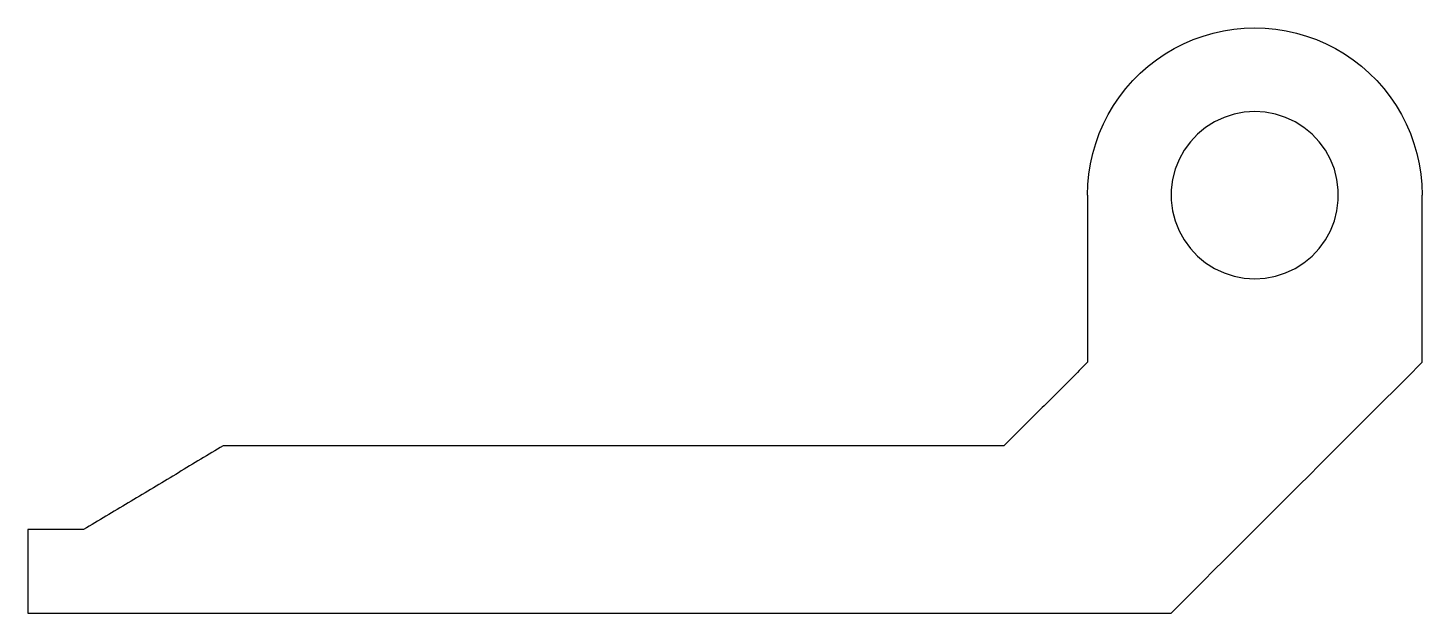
# Model space of a CAD drawing. Header units: metres. Extents: x -50 to 0, y 0 to 21.
import ezdxf

# ---------------------------------------------------------------- set-up
doc = ezdxf.new("R2010")
doc.units = ezdxf.units.M

msp = doc.modelspace()

# ---------------------------------------------------------------- linework, layer by layer
for points in [[(-12, 15), (-11.988, 15.377), (-11.953, 15.752), (-11.894, 16.124), (-11.811, 16.492), (-11.706, 16.854), (-11.579, 17.209), (-11.429, 17.555), (-11.258, 17.891), (-11.066, 18.215), (-10.854, 18.527), (-10.623, 18.825), (-10.374, 19.107), (-10.107, 19.374), (-9.825, 19.623), (-9.527, 19.854), (-9.215, 20.066), (-8.891, 20.258), (-8.555, 20.429), (-8.209, 20.579), (-7.854, 20.706), (-7.492, 20.811), (-7.124, 20.894), (-6.752, 20.953), (-6.377, 20.988), (-6, 21), (-5.623, 20.988), (-5.248, 20.953), (-4.876, 20.894), (-4.508, 20.811), (-4.146, 20.706), (-3.791, 20.579), (-3.445, 20.429), (-3.109, 20.258), (-2.785, 20.066), (-2.473, 19.854), (-2.175, 19.623), (-1.893, 19.374), (-1.626, 19.107), (-1.377, 18.825), (-1.146, 18.527), (-0.934, 18.215), (-0.742, 17.891), (-0.571, 17.555), (-0.421, 17.209), (-0.294, 16.854), (-0.189, 16.492), (-0.106, 16.124), (-0.047, 15.752), (-0.012, 15.377), (0, 15)], [(-6, 12), (-5.624, 12.024), (-5.254, 12.094), (-4.896, 12.211), (-4.555, 12.371), (-4.237, 12.573), (-3.946, 12.813), (-3.688, 13.088), (-3.467, 13.393), (-3.286, 13.723), (-3.147, 14.073), (-3.053, 14.438), (-3.006, 14.812), (-3.006, 15.188), (-3.053, 15.562), (-3.147, 15.927), (-3.286, 16.277), (-3.467, 16.607), (-3.688, 16.912), (-3.946, 17.187), (-4.237, 17.427), (-4.555, 17.629), (-4.896, 17.789), (-5.254, 17.906), (-5.624, 17.976), (-6, 18), (-6.376, 17.976), (-6.746, 17.906), (-7.104, 17.789), (-7.445, 17.629), (-7.763, 17.427), (-8.054, 17.187), (-8.312, 16.912), (-8.533, 16.607), (-8.714, 16.277), (-8.853, 15.927), (-8.947, 15.562), (-8.994, 15.188), (-8.994, 14.812), (-8.947, 14.438), (-8.853, 14.073), (-8.714, 13.723), (-8.533, 13.393), (-8.312, 13.088), (-8.054, 12.813), (-7.763, 12.573), (-7.445, 12.371), (-7.104, 12.211), (-6.746, 12.094), (-6.376, 12.024), (-6, 12)], [(-12, 15), (-12, 14.88), (-12, 14.76), (-12, 14.64), (-12, 14.52), (-12, 14.4), (-12, 14.28), (-12, 14.16), (-12, 14.04), (-12, 13.92), (-12, 13.8), (-12, 13.68), (-12, 13.56), (-12, 13.44), (-12, 13.32), (-12, 13.2), (-12, 13.08), (-12, 12.96), (-12, 12.84), (-12, 12.72), (-12, 12.6), (-12, 12.48), (-12, 12.36), (-12, 12.24), (-12, 12.12), (-12, 12), (-12, 11.88), (-12, 11.76), (-12, 11.64), (-12, 11.52), (-12, 11.4), (-12, 11.28), (-12, 11.16), (-12, 11.04), (-12, 10.92), (-12, 10.8), (-12, 10.68), (-12, 10.56), (-12, 10.44), (-12, 10.32), (-12, 10.2), (-12, 10.08), (-12, 9.96), (-12, 9.84), (-12, 9.72), (-12, 9.6), (-12, 9.48), (-12, 9.36), (-12, 9.24), (-12, 9.12), (-12, 9)], [(0, 9), (0, 9.12), (0, 9.24), (0, 9.36), (0, 9.48), (0, 9.6), (0, 9.72), (0, 9.84), (0, 9.96), (0, 10.08), (0, 10.2), (0, 10.32), (0, 10.44), (0, 10.56), (0, 10.68), (0, 10.8), (0, 10.92), (0, 11.04), (0, 11.16), (0, 11.28), (0, 11.4), (0, 11.52), (0, 11.64), (0, 11.76), (0, 11.88), (0, 12), (0, 12.12), (0, 12.24), (0, 12.36), (0, 12.48), (0, 12.6), (0, 12.72), (0, 12.84), (0, 12.96), (0, 13.08), (0, 13.2), (0, 13.32), (0, 13.44), (0, 13.56), (0, 13.68), (0, 13.8), (0, 13.92), (0, 14.04), (0, 14.16), (0, 14.28), (0, 14.4), (0, 14.52), (0, 14.64), (0, 14.76), (0, 14.88), (0, 15)], [(-12, 9), (-12.06, 8.94), (-12.12, 8.88), (-12.18, 8.82), (-12.24, 8.76), (-12.3, 8.7), (-12.36, 8.64), (-12.42, 8.58), (-12.48, 8.52), (-12.54, 8.46), (-12.6, 8.4), (-12.66, 8.34), (-12.72, 8.28), (-12.78, 8.22), (-12.84, 8.16), (-12.9, 8.1), (-12.96, 8.04), (-13.02, 7.98), (-13.08, 7.92), (-13.14, 7.86), (-13.2, 7.8), (-13.26, 7.74), (-13.32, 7.68), (-13.38, 7.62), (-13.44, 7.56), (-13.5, 7.5), (-13.56, 7.44), (-13.62, 7.38), (-13.68, 7.32), (-13.74, 7.26), (-13.8, 7.2), (-13.86, 7.14), (-13.92, 7.08), (-13.98, 7.02), (-14.04, 6.96), (-14.1, 6.9), (-14.16, 6.84), (-14.22, 6.78), (-14.28, 6.72), (-14.34, 6.66), (-14.4, 6.6), (-14.46, 6.54), (-14.52, 6.48), (-14.58, 6.42), (-14.64, 6.36), (-14.7, 6.3), (-14.76, 6.24), (-14.82, 6.18), (-14.88, 6.12), (-14.94, 6.06), (-15, 6)], [(-9, 0), (-8.82, 0.18), (-8.64, 0.36), (-8.46, 0.54), (-8.28, 0.72), (-8.1, 0.9), (-7.92, 1.08), (-7.74, 1.26), (-7.56, 1.44), (-7.38, 1.62), (-7.2, 1.8), (-7.02, 1.98), (-6.84, 2.16), (-6.66, 2.34), (-6.48, 2.52), (-6.3, 2.7), (-6.12, 2.88), (-5.94, 3.06), (-5.76, 3.24), (-5.58, 3.42), (-5.4, 3.6), (-5.22, 3.78), (-5.04, 3.96), (-4.86, 4.14), (-4.68, 4.32), (-4.5, 4.5), (-4.32, 4.68), (-4.14, 4.86), (-3.96, 5.04), (-3.78, 5.22), (-3.6, 5.4), (-3.42, 5.58), (-3.24, 5.76), (-3.06, 5.94), (-2.88, 6.12), (-2.7, 6.3), (-2.52, 6.48), (-2.34, 6.66), (-2.16, 6.84), (-1.98, 7.02), (-1.8, 7.2), (-1.62, 7.38), (-1.44, 7.56), (-1.26, 7.74), (-1.08, 7.92), (-0.9, 8.1), (-0.72, 8.28), (-0.54, 8.46), (-0.36, 8.64), (-0.18, 8.82), (0, 9)], [(-43, 6), (-43.1, 5.94), (-43.2, 5.88), (-43.3, 5.82), (-43.4, 5.76), (-43.5, 5.7), (-43.6, 5.64), (-43.7, 5.58), (-43.8, 5.52), (-43.9, 5.46), (-44, 5.4), (-44.1, 5.34), (-44.2, 5.28), (-44.3, 5.22), (-44.4, 5.16), (-44.5, 5.1), (-44.6, 5.04), (-44.7, 4.98), (-44.8, 4.92), (-44.9, 4.86), (-45, 4.8), (-45.1, 4.74), (-45.2, 4.68), (-45.3, 4.62), (-45.4, 4.56), (-45.5, 4.5), (-45.6, 4.44), (-45.7, 4.38), (-45.8, 4.32), (-45.9, 4.26), (-46, 4.2), (-46.1, 4.14), (-46.2, 4.08), (-46.3, 4.02), (-46.4, 3.96), (-46.5, 3.9), (-46.6, 3.84), (-46.7, 3.78), (-46.8, 3.72), (-46.9, 3.66), (-47, 3.6), (-47.1, 3.54), (-47.2, 3.48), (-47.3, 3.42), (-47.4, 3.36), (-47.5, 3.3), (-47.6, 3.24), (-47.7, 3.18), (-47.8, 3.12), (-47.9, 3.06), (-48, 3)], [(-15, 6), (-15.56, 6), (-16.12, 6), (-16.68, 6), (-17.24, 6), (-17.8, 6), (-18.36, 6), (-18.92, 6), (-19.48, 6), (-20.04, 6), (-20.6, 6), (-21.16, 6), (-21.72, 6), (-22.28, 6), (-22.84, 6), (-23.4, 6), (-23.96, 6), (-24.52, 6), (-25.08, 6), (-25.64, 6), (-26.2, 6), (-26.76, 6), (-27.32, 6), (-27.88, 6), (-28.44, 6), (-29, 6), (-29.56, 6), (-30.12, 6), (-30.68, 6), (-31.24, 6), (-31.8, 6), (-32.36, 6), (-32.92, 6), (-33.48, 6), (-34.04, 6), (-34.6, 6), (-35.16, 6), (-35.72, 6), (-36.28, 6), (-36.84, 6), (-37.4, 6), (-37.96, 6), (-38.52, 6), (-39.08, 6), (-39.64, 6), (-40.2, 6), (-40.76, 6), (-41.32, 6), (-41.88, 6), (-42.44, 6), (-43, 6)], [(-48, 3), (-48.04, 3), (-48.08, 3), (-48.12, 3), (-48.16, 3), (-48.2, 3), (-48.24, 3), (-48.28, 3), (-48.32, 3), (-48.36, 3), (-48.4, 3), (-48.44, 3), (-48.48, 3), (-48.52, 3), (-48.56, 3), (-48.6, 3), (-48.64, 3), (-48.68, 3), (-48.72, 3), (-48.76, 3), (-48.8, 3), (-48.84, 3), (-48.88, 3), (-48.92, 3), (-48.96, 3), (-49, 3), (-49.04, 3), (-49.08, 3), (-49.12, 3), (-49.16, 3), (-49.2, 3), (-49.24, 3), (-49.28, 3), (-49.32, 3), (-49.36, 3), (-49.4, 3), (-49.44, 3), (-49.48, 3), (-49.52, 3), (-49.56, 3), (-49.6, 3), (-49.64, 3), (-49.68, 3), (-49.72, 3), (-49.76, 3), (-49.8, 3), (-49.84, 3), (-49.88, 3), (-49.92, 3), (-49.96, 3), (-50, 3)], [(-50, 3), (-50, 2.94), (-50, 2.88), (-50, 2.82), (-50, 2.76), (-50, 2.7), (-50, 2.64), (-50, 2.58), (-50, 2.52), (-50, 2.46), (-50, 2.4), (-50, 2.34), (-50, 2.28), (-50, 2.22), (-50, 2.16), (-50, 2.1), (-50, 2.04), (-50, 1.98), (-50, 1.92), (-50, 1.86), (-50, 1.8), (-50, 1.74), (-50, 1.68), (-50, 1.62), (-50, 1.56), (-50, 1.5), (-50, 1.44), (-50, 1.38), (-50, 1.32), (-50, 1.26), (-50, 1.2), (-50, 1.14), (-50, 1.08), (-50, 1.02), (-50, 0.96), (-50, 0.9), (-50, 0.84), (-50, 0.78), (-50, 0.72), (-50, 0.66), (-50, 0.6), (-50, 0.54), (-50, 0.48), (-50, 0.42), (-50, 0.36), (-50, 0.3), (-50, 0.24), (-50, 0.18), (-50, 0.12), (-50, 0.06), (-50, 0)], [(-50, 0), (-49.18, 0), (-48.36, 0), (-47.54, 0), (-46.72, 0), (-45.9, 0), (-45.08, 0), (-44.26, 0), (-43.44, 0), (-42.62, 0), (-41.8, 0), (-40.98, 0), (-40.16, 0), (-39.34, 0), (-38.52, 0), (-37.7, 0), (-36.88, 0), (-36.06, 0), (-35.24, 0), (-34.42, 0), (-33.6, 0), (-32.78, 0), (-31.96, 0), (-31.14, 0), (-30.32, 0), (-29.5, 0), (-28.68, 0), (-27.86, 0), (-27.04, 0), (-26.22, 0), (-25.4, 0), (-24.58, 0), (-23.76, 0), (-22.94, 0), (-22.12, 0), (-21.3, 0), (-20.48, 0), (-19.66, 0), (-18.84, 0), (-18.02, 0), (-17.2, 0), (-16.38, 0), (-15.56, 0), (-14.74, 0), (-13.92, 0), (-13.1, 0), (-12.28, 0), (-11.46, 0), (-10.64, 0), (-9.82, 0), (-9, 0)]]:
    msp.add_lwpolyline(points)

doc.saveas('drawing.dxf')
